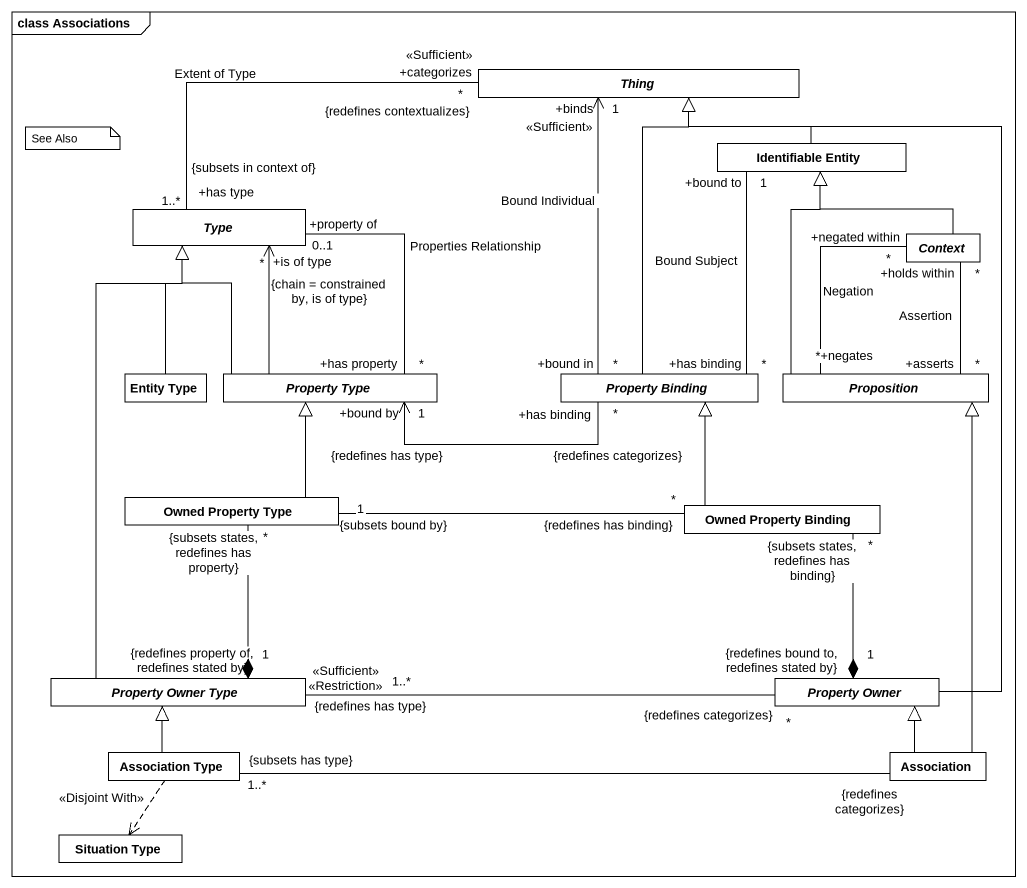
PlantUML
@startuml
mainframe class Associations
hide circle
hide empty members
abstract class Thing
class "Identifiable Entity" as Identifiable_Entity
abstract class Type
abstract class Context
class "Entity Type" as Entity_Type
abstract class "Property Type" as Property_Type
abstract class "Property Binding" as Property_Binding
abstract class Proposition
class "Owned Property Type" as Owned_Property_Type
class "Owned Property Binding" as Owned_Property_Binding
abstract class "Property Owner Type" as Property_Owner_Type
abstract class "Property Owner" as Property_Owner
class "Association Type" as Association_Type
class Association
class "Situation Type" as Situation_Type
Identifiable_Entity -left-|> Thing
Identifiable_Entity "+bound to\n1" -- "+has binding\n*" Property_Binding : Bound Subject
Type "+has type\n1..*\n{subsets in context of}" -right- "+categorizes\n*\n{redefines contextualizes}\n<<Sufficient>>" Thing : Extent of Type
Type "+property of\n0..1" -- "+has property\n*" Property_Type : Properties Relationship
Context -up-|> Identifiable_Entity
Context "+holds within\n*" -- "+asserts\n*" Proposition : Assertion
Context "+negated within\n*" -- "+negates\n*" Proposition : Negation
Entity_Type -up-|> Type
Property_Type -up-> "+is of type\n*\n{chain = constrained by, is of type}" Type
Property_Type -up-|> Type
Property_Type "+bound by\n1\n{redefines has type}" <-right- "+has binding\n*\n{redefines categorizes}" Property_Binding
Property_Binding -up-|> Thing
Property_Binding "+bound in\n*" -up-> "+binds\n1\n<<Sufficient>>" Thing : Bound Individual
Proposition -up-|> Identifiable_Entity
Owned_Property_Type -up-|> Property_Type
Owned_Property_Binding -up-|> Property_Binding
Owned_Property_Binding "{redefines has binding}\n*" -left- "{subsets bound by}\n1" Owned_Property_Type
Property_Owner_Type -up-|> Type
Property_Owner_Type "{redefines property of, redefines stated by}\n1" *-up- "{subsets states, redefines has property}\n*" Owned_Property_Type
Property_Owner_Type "1..*\n{redefines has type}\n<<Sufficient>> <<Restriction>>" -right- "*\n{redefines categorizes}" Property_Owner
Property_Owner -up-|> Thing
Property_Owner "{redefines bound to, redefines stated by}\n1" *-up- "{subsets states, redefines has binding}\n*" Owned_Property_Binding
Association_Type -up-|> Property_Owner_Type
Association_Type "{subsets has type}\n1..*" -right- "{redefines categorizes}" Association
Association_Type ..> Situation_Type : <<Disjoint With>>
Association -up-|> Proposition
Association -up-|> Property_Owner
note as N1
  See Also
end note
@enduml
